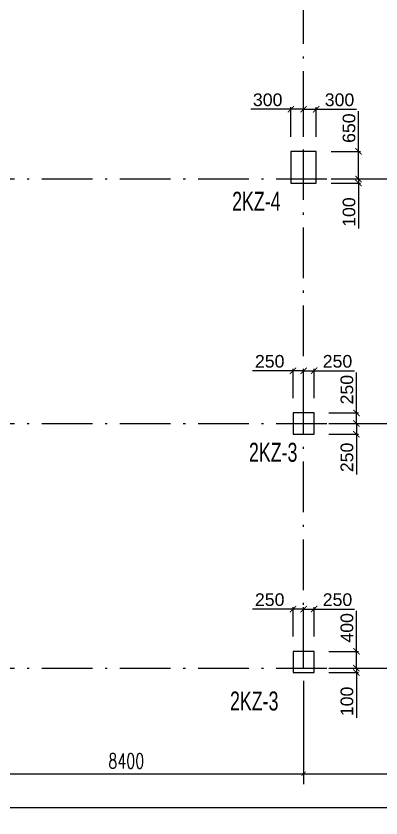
# Model space of a CAD drawing. Header units: millimetres. Extents: x -3831 to 465700, y 39900 to 106100.
# Drawn here: x 21589 to 30232, y 56450 to 75460 of the extents above; entities that cross this region are included whole.
import ezdxf

# ---------------------------------------------------------------- set-up
doc = ezdxf.new("R2010")
doc.units = ezdxf.units.MM
doc.linetypes.add('线型2', pattern=[1850, 1200, -300, 50, -300])
for name, color, linetype in [('AXIS', 3, 'Continuous'), ('column_dim', 90, 'Continuous'), ('DOTE', 10, '线型2')]:
    doc.layers.add(name, color=color, linetype=linetype)
doc.layers.add('S_Cl', color=2, linetype='Continuous', lineweight=25)
doc.layers.add('S_ColumFocus', color=2, linetype='Continuous', lineweight=9)
doc.styles.add('_TCH_DIM_T3', font='SIMPLEX', dxfattribs={"width": 0.705882, "bigfont": 'GBCBIG'})
doc.styles.get("Standard").update_dxf_attribs({"font": 'arial.ttf'})
doc.styles.add('xxxx', font='RIF.ttf')
doc.dimstyles.new('_TCH_ARCH&&100', dxfattribs={"dimtxt": 297.5, "dimasz": 100, "dimexe": 250, "dimexo": 300, "dimgap": 126.25, "dimtad": 1, "dimdec": 0, "dimzin": 0, "dimdsep": 46, "dimtxsty": '_TCH_DIM_T3', "dimblk": 'ARCHTICK', "dimcen": 0.09, "dimclrt": 7, "dimazin": 2, "dimtfac": 1, "dimtdec": 0, "dimtix": 1, "dimtmove": 2, "dimatfit": 3, "dimfxl": 100, "dimtolj": 1, "dimtzin": 0, "dimarcsym": 0})
doc.dimstyles.new('ISO-25', dxfattribs={"dimtxt": 2.5, "dimasz": 2.5, "dimexe": 1.25, "dimexo": 0.625, "dimtad": 1, "dimtxsty": 'Standard', "dimcen": 2.5, "dimadec": 0, "dimazin": 0, "dimtfac": 1, "dimtmove": 0, "dimatfit": 3, "dimfxl": 1, "dimarcsym": 0})

# ---------------------------------------------------------------- blocks, each defined once
blk = doc.blocks.new('_ArchTick')
at = {"color": 0, "linetype": 'ByBlock', "const_width": 0.15}
blk.add_lwpolyline([(-0.5, -0.5), (0.5, 0.5)], dxfattribs=at)
blk = doc.blocks.new('*D1534')
at = {"layer": 'column_dim', "color": 0, "lineweight": -2, "transparency": 16777216}
for p, q in [((29700, 71600), (29700, 71750)), ((29050, 71600), (29750, 71600)), ((29050, 71500), (29750, 71500)), ((29700, 71600), (29700, 71500)), ((29700, 71500), (29700, 70426))]:
    blk.add_line(p, q, dxfattribs=at)
at = {"layer": 'Defpoints', "color": 0, "transparency": 16777216}
for p in [(28700, 71600), (28700, 71500), (29700, 71600)]:
    blk.add_point(p, dxfattribs=at)
at = {"layer": 'column_dim', "color": 0, "lineweight": -2, "transparency": 16777216, "xscale": 150, "yscale": 150, "zscale": 150}
for p, rotation in [((29700, 71600), 270), ((29700, 71500), 90)]:
    blk.add_blockref('_ArchTick', p, dxfattribs=dict(at, rotation=rotation))
at = {"layer": 'column_dim', "color": 7, "transparency": 16777216, "insert": (29477, 70813), "char_height": 300, "attachment_point": 5, "rotation": 90}
blk.add_mtext('100', dxfattribs=at)
blk = doc.blocks.new('*D1535')
at = {"layer": 'column_dim', "color": 0, "lineweight": -2, "transparency": 16777216}
for p, q in [((29700, 72250), (29700, 73203)), ((29050, 72250), (29750, 72250)), ((29700, 71600), (29700, 72250)), ((29050, 71600), (29750, 71600))]:
    blk.add_line(p, q, dxfattribs=at)
at = {"layer": 'Defpoints', "color": 0, "transparency": 16777216}
for p in [(28700, 72250), (28700, 71600), (29700, 71600)]:
    blk.add_point(p, dxfattribs=at)
at = {"layer": 'column_dim', "color": 0, "lineweight": -2, "transparency": 16777216, "xscale": 150, "yscale": 150, "zscale": 150}
for p, rotation in [((29700, 72250), 90), ((29700, 71600), 270)]:
    blk.add_blockref('_ArchTick', p, dxfattribs=dict(at, rotation=rotation))
at = {"layer": 'column_dim', "color": 7, "transparency": 16777216, "insert": (29477, 72802), "char_height": 300, "attachment_point": 5, "rotation": 90}
blk.add_mtext('650', dxfattribs=at)
blk = doc.blocks.new('*D1536')
at = {"layer": 'column_dim', "color": 0, "lineweight": -2, "transparency": 16777216}
for p, q in [((28400, 72600), (28400, 73300)), ((28400, 73250), (28700, 73250)), ((28700, 72600), (28700, 73300)), ((28700, 73250), (29652, 73250))]:
    blk.add_line(p, q, dxfattribs=at)
at = {"layer": 'Defpoints', "color": 0, "transparency": 16777216}
for p in [(28400, 73250), (28400, 72250), (28700, 72250)]:
    blk.add_point(p, dxfattribs=at)
at = {"layer": 'column_dim', "color": 0, "lineweight": -2, "transparency": 16777216, "xscale": 150, "yscale": 150, "zscale": 150, "rotation": 180}
blk.add_blockref('_ArchTick', (28400, 73250), dxfattribs=at)
at = {"layer": 'column_dim', "color": 0, "lineweight": -2, "transparency": 16777216, "xscale": 150, "yscale": 150, "zscale": 150}
blk.add_blockref('_ArchTick', (28700, 73250), dxfattribs=at)
at = {"layer": 'column_dim', "color": 7, "transparency": 16777216, "insert": (29251, 73473), "char_height": 300, "attachment_point": 5}
blk.add_mtext('300', dxfattribs=at)
blk = doc.blocks.new('*D1537')
at = {"layer": 'column_dim', "color": 0, "lineweight": -2, "transparency": 16777216}
for p, q in [((28100, 73250), (27148, 73250)), ((28100, 72600), (28100, 73300)), ((28400, 73250), (28100, 73250)), ((28400, 72600), (28400, 73300))]:
    blk.add_line(p, q, dxfattribs=at)
at = {"layer": 'Defpoints', "color": 0, "transparency": 16777216}
for p in [(28400, 73250), (28100, 72250), (28400, 72250)]:
    blk.add_point(p, dxfattribs=at)
at = {"layer": 'column_dim', "color": 0, "lineweight": -2, "transparency": 16777216, "xscale": 150, "yscale": 150, "zscale": 150, "rotation": 180}
blk.add_blockref('_ArchTick', (28100, 73250), dxfattribs=at)
at = {"layer": 'column_dim', "color": 0, "lineweight": -2, "transparency": 16777216, "xscale": 150, "yscale": 150, "zscale": 150}
blk.add_blockref('_ArchTick', (28400, 73250), dxfattribs=at)
at = {"layer": 'column_dim', "color": 7, "transparency": 16777216, "insert": (27549, 73473), "char_height": 300, "attachment_point": 5}
blk.add_mtext('300', dxfattribs=at)
blk = doc.blocks.new('*D1538')
at = {"layer": 'column_dim', "color": 0, "lineweight": -2, "transparency": 16777216}
for p, q in [((29000, 65800), (29700, 65800)), ((29650, 65800), (29650, 65550)), ((29000, 65550), (29700, 65550)), ((29650, 65550), (29650, 64593))]:
    blk.add_line(p, q, dxfattribs=at)
at = {"layer": 'Defpoints', "color": 0, "transparency": 16777216}
for p in [(28650, 65800), (29650, 65800), (28650, 65550)]:
    blk.add_point(p, dxfattribs=at)
at = {"layer": 'column_dim', "color": 0, "lineweight": -2, "transparency": 16777216, "xscale": 150, "yscale": 150, "zscale": 150}
for p, rotation in [((29650, 65800), 90), ((29650, 65550), 270)]:
    blk.add_blockref('_ArchTick', p, dxfattribs=dict(at, rotation=rotation))
at = {"layer": 'column_dim', "color": 7, "transparency": 16777216, "insert": (29427, 64997), "char_height": 300, "attachment_point": 5, "rotation": 90}
blk.add_mtext('250', dxfattribs=at)
blk = doc.blocks.new('*D1539')
at = {"layer": 'column_dim', "color": 0, "lineweight": -2, "transparency": 16777216}
for p, q in [((29650, 66050), (29650, 67007)), ((29000, 66050), (29700, 66050)), ((29650, 65800), (29650, 66050)), ((29000, 65800), (29700, 65800))]:
    blk.add_line(p, q, dxfattribs=at)
at = {"layer": 'Defpoints', "color": 0, "transparency": 16777216}
for p in [(28650, 66050), (28650, 65800), (29650, 65800)]:
    blk.add_point(p, dxfattribs=at)
at = {"layer": 'column_dim', "color": 0, "lineweight": -2, "transparency": 16777216, "xscale": 150, "yscale": 150, "zscale": 150}
for p, rotation in [((29650, 66050), 90), ((29650, 65800), 270)]:
    blk.add_blockref('_ArchTick', p, dxfattribs=dict(at, rotation=rotation))
at = {"layer": 'column_dim', "color": 7, "transparency": 16777216, "insert": (29427, 66603), "char_height": 300, "attachment_point": 5, "rotation": 90}
blk.add_mtext('250', dxfattribs=at)
blk = doc.blocks.new('*D1540')
at = {"layer": 'column_dim', "color": 0, "lineweight": -2, "transparency": 16777216}
for p, q in [((28400, 66400), (28400, 67100)), ((28400, 67050), (28650, 67050)), ((28650, 66400), (28650, 67100)), ((28650, 67050), (29607, 67050))]:
    blk.add_line(p, q, dxfattribs=at)
at = {"layer": 'Defpoints', "color": 0, "transparency": 16777216}
for p in [(28400, 67050), (28400, 66050), (28650, 66050)]:
    blk.add_point(p, dxfattribs=at)
at = {"layer": 'column_dim', "color": 0, "lineweight": -2, "transparency": 16777216, "xscale": 150, "yscale": 150, "zscale": 150, "rotation": 180}
blk.add_blockref('_ArchTick', (28400, 67050), dxfattribs=at)
at = {"layer": 'column_dim', "color": 0, "lineweight": -2, "transparency": 16777216, "xscale": 150, "yscale": 150, "zscale": 150}
blk.add_blockref('_ArchTick', (28650, 67050), dxfattribs=at)
at = {"layer": 'column_dim', "color": 7, "transparency": 16777216, "insert": (29203, 67273), "char_height": 300, "attachment_point": 5}
blk.add_mtext('250', dxfattribs=at)
blk = doc.blocks.new('*D1541')
at = {"layer": 'column_dim', "color": 0, "lineweight": -2, "transparency": 16777216}
for p, q in [((28150, 67050), (27193, 67050)), ((28150, 66400), (28150, 67100)), ((28400, 67050), (28150, 67050)), ((28400, 66400), (28400, 67100))]:
    blk.add_line(p, q, dxfattribs=at)
at = {"layer": 'Defpoints', "color": 0, "transparency": 16777216}
for p in [(28400, 67050), (28150, 66050), (28400, 66050)]:
    blk.add_point(p, dxfattribs=at)
at = {"layer": 'column_dim', "color": 0, "lineweight": -2, "transparency": 16777216, "xscale": 150, "yscale": 150, "zscale": 150, "rotation": 180}
blk.add_blockref('_ArchTick', (28150, 67050), dxfattribs=at)
at = {"layer": 'column_dim', "color": 0, "lineweight": -2, "transparency": 16777216, "xscale": 150, "yscale": 150, "zscale": 150}
blk.add_blockref('_ArchTick', (28400, 67050), dxfattribs=at)
at = {"layer": 'column_dim', "color": 7, "transparency": 16777216, "insert": (27597, 67273), "char_height": 300, "attachment_point": 5}
blk.add_mtext('250', dxfattribs=at)
blk = doc.blocks.new('*D1542')
at = {"layer": 'column_dim', "color": 0, "lineweight": -2, "transparency": 16777216}
for p, q in [((29650, 60000), (29650, 60150)), ((29000, 60000), (29700, 60000)), ((29000, 59900), (29700, 59900)), ((29650, 60000), (29650, 59900)), ((29650, 59900), (29650, 58826))]:
    blk.add_line(p, q, dxfattribs=at)
at = {"layer": 'Defpoints', "color": 0, "transparency": 16777216}
for p in [(28650, 60000), (28650, 59900), (29650, 60000)]:
    blk.add_point(p, dxfattribs=at)
at = {"layer": 'column_dim', "color": 0, "lineweight": -2, "transparency": 16777216, "xscale": 150, "yscale": 150, "zscale": 150}
for p, rotation in [((29650, 60000), 270), ((29650, 59900), 90)]:
    blk.add_blockref('_ArchTick', p, dxfattribs=dict(at, rotation=rotation))
at = {"layer": 'column_dim', "color": 7, "transparency": 16777216, "insert": (29427, 59213), "char_height": 300, "attachment_point": 5, "rotation": 90}
blk.add_mtext('100', dxfattribs=at)
blk = doc.blocks.new('*D1543')
at = {"layer": 'column_dim', "color": 0, "lineweight": -2, "transparency": 16777216}
for p, q in [((29650, 60400), (29650, 61364)), ((29000, 60400), (29700, 60400)), ((29650, 60000), (29650, 60400)), ((29000, 60000), (29700, 60000))]:
    blk.add_line(p, q, dxfattribs=at)
at = {"layer": 'Defpoints', "color": 0, "transparency": 16777216}
for p in [(28650, 60400), (28650, 60000), (29650, 60000)]:
    blk.add_point(p, dxfattribs=at)
at = {"layer": 'column_dim', "color": 0, "lineweight": -2, "transparency": 16777216, "xscale": 150, "yscale": 150, "zscale": 150}
for p, rotation in [((29650, 60400), 90), ((29650, 60000), 270)]:
    blk.add_blockref('_ArchTick', p, dxfattribs=dict(at, rotation=rotation))
at = {"layer": 'column_dim', "color": 7, "transparency": 16777216, "insert": (29427, 60957), "char_height": 300, "attachment_point": 5, "rotation": 90}
blk.add_mtext('400', dxfattribs=at)
blk = doc.blocks.new('*D1544')
at = {"layer": 'column_dim', "color": 0, "lineweight": -2, "transparency": 16777216}
for p, q in [((28400, 60750), (28400, 61450)), ((28650, 60750), (28650, 61450)), ((28400, 61400), (28650, 61400)), ((28650, 61400), (29607, 61400))]:
    blk.add_line(p, q, dxfattribs=at)
at = {"layer": 'Defpoints', "color": 0, "transparency": 16777216}
for p in [(28400, 61400), (28400, 60400), (28650, 60400)]:
    blk.add_point(p, dxfattribs=at)
at = {"layer": 'column_dim', "color": 0, "lineweight": -2, "transparency": 16777216, "xscale": 150, "yscale": 150, "zscale": 150, "rotation": 180}
blk.add_blockref('_ArchTick', (28400, 61400), dxfattribs=at)
at = {"layer": 'column_dim', "color": 0, "lineweight": -2, "transparency": 16777216, "xscale": 150, "yscale": 150, "zscale": 150}
blk.add_blockref('_ArchTick', (28650, 61400), dxfattribs=at)
at = {"layer": 'column_dim', "color": 7, "transparency": 16777216, "insert": (29203, 61623), "char_height": 300, "attachment_point": 5}
blk.add_mtext('250', dxfattribs=at)
blk = doc.blocks.new('*D1545')
at = {"layer": 'column_dim', "color": 0, "lineweight": -2, "transparency": 16777216}
for p, q in [((28150, 60750), (28150, 61450)), ((28400, 60750), (28400, 61450)), ((28150, 61400), (27193, 61400)), ((28400, 61400), (28150, 61400))]:
    blk.add_line(p, q, dxfattribs=at)
at = {"layer": 'Defpoints', "color": 0, "transparency": 16777216}
for p in [(28400, 61400), (28150, 60400), (28400, 60400)]:
    blk.add_point(p, dxfattribs=at)
at = {"layer": 'column_dim', "color": 0, "lineweight": -2, "transparency": 16777216, "xscale": 150, "yscale": 150, "zscale": 150, "rotation": 180}
blk.add_blockref('_ArchTick', (28150, 61400), dxfattribs=at)
at = {"layer": 'column_dim', "color": 0, "lineweight": -2, "transparency": 16777216, "xscale": 150, "yscale": 150, "zscale": 150}
blk.add_blockref('_ArchTick', (28400, 61400), dxfattribs=at)
at = {"layer": 'column_dim', "color": 7, "transparency": 16777216, "insert": (27597, 61623), "char_height": 300, "attachment_point": 5}
blk.add_mtext('250', dxfattribs=at)
blk = doc.blocks.new('*D2314')
at = {"layer": 'AXIS', "color": 0, "lineweight": -2, "transparency": 16777216}
for p, q in [((0, 59700), (0, 56450)), ((72500, 59700), (72500, 56450)), ((0, 56700), (72500, 56700))]:
    blk.add_line(p, q, dxfattribs=at)
at = {"layer": 'Defpoints', "color": 0, "transparency": 16777216}
for p in [(0, 60000), (72500, 60000), (72500, 56700)]:
    blk.add_point(p, dxfattribs=at)
at = {"layer": 'AXIS', "color": 0, "lineweight": -2, "transparency": 16777216, "xscale": 100, "yscale": 100, "zscale": 100, "rotation": 180}
blk.add_blockref('_ArchTick', (0, 56700), dxfattribs=at)
at = {"layer": 'AXIS', "color": 0, "lineweight": -2, "transparency": 16777216, "xscale": 100, "yscale": 100, "zscale": 100}
blk.add_blockref('_ArchTick', (72500, 56700), dxfattribs=at)
at = {"layer": 'AXIS', "color": 7, "transparency": 16777216, "insert": (36250, 57001.25), "char_height": 350, "attachment_point": 5, "style": '_TCH_DIM_T3'}
blk.add_mtext('\\A1;72500', dxfattribs=at)
blk = doc.blocks.new('*D2318')
at = {"layer": 'AXIS', "color": 0, "lineweight": -2, "transparency": 16777216}
for p, q in [((20000, 59700), (20000, 57250)), ((28400, 59700), (28400, 57250)), ((20000, 57500), (28400, 57500))]:
    blk.add_line(p, q, dxfattribs=at)
at = {"layer": 'Defpoints', "color": 0, "transparency": 16777216}
for p in [(20000, 60000), (28400, 60000), (28400, 57500)]:
    blk.add_point(p, dxfattribs=at)
at = {"layer": 'AXIS', "color": 0, "lineweight": -2, "transparency": 16777216, "xscale": 100, "yscale": 100, "zscale": 100, "rotation": 180}
blk.add_blockref('_ArchTick', (20000, 57500), dxfattribs=at)
at = {"layer": 'AXIS', "color": 0, "lineweight": -2, "transparency": 16777216, "xscale": 100, "yscale": 100, "zscale": 100}
blk.add_blockref('_ArchTick', (28400, 57500), dxfattribs=at)
at = {"layer": 'AXIS', "color": 7, "transparency": 16777216, "insert": (24200, 57801.25), "char_height": 350, "attachment_point": 5, "style": '_TCH_DIM_T3'}
blk.add_mtext('\\A1;8400', dxfattribs=at)
blk = doc.blocks.new('*D2319')
at = {"layer": 'AXIS', "color": 0, "lineweight": -2, "transparency": 16777216}
for p, q in [((28400, 59700), (28400, 57250)), ((34000, 59700), (34000, 57250)), ((28400, 57500), (34000, 57500))]:
    blk.add_line(p, q, dxfattribs=at)
at = {"layer": 'Defpoints', "color": 0, "transparency": 16777216}
for p in [(28400, 60000), (34000, 60000), (34000, 57500)]:
    blk.add_point(p, dxfattribs=at)
at = {"layer": 'AXIS', "color": 0, "lineweight": -2, "transparency": 16777216, "xscale": 100, "yscale": 100, "zscale": 100, "rotation": 180}
blk.add_blockref('_ArchTick', (28400, 57500), dxfattribs=at)
at = {"layer": 'AXIS', "color": 0, "lineweight": -2, "transparency": 16777216, "xscale": 100, "yscale": 100, "zscale": 100}
blk.add_blockref('_ArchTick', (34000, 57500), dxfattribs=at)
at = {"layer": 'AXIS', "color": 7, "transparency": 16777216, "insert": (31200, 57801.25), "char_height": 350, "attachment_point": 5, "style": '_TCH_DIM_T3'}
blk.add_mtext('\\A1;5600', dxfattribs=at)

msp = doc.modelspace()

# ---------------------------------------------------------------- linework, layer by layer
at = {"layer": 'DOTE'}
for p, q in [((28400, 60000), (28400, 101300)), ((0, 71600), (72500, 71600)), ((0, 65800), (72500, 65800)), ((0, 60000), (72500, 60000))]:
    msp.add_line(p, q, dxfattribs=at)
at = {"layer": 'S_Cl'}
for points in [[(28700, 71500), (28700, 72250), (28100, 72250), (28100, 71500)], [(28650, 65550), (28650, 66050), (28150, 66050), (28150, 65550)], [(28650, 59900), (28650, 60400), (28150, 60400), (28150, 59900)]]:
    msp.add_lwpolyline(points, close=True, dxfattribs=at)

# ---------------------------------------------------------------- texts
at = {"layer": 'S_ColumFocus', "char_height": 450, "attachment_point": 5, "style": 'xxxx'}
for s, insert, width in [('{\\W0.7;2KZ-4}', (27280.92096, 71069.37245), 979.875), ('{\\W0.7;2KZ-3}', (27679.52875, 65116.04223), 904.5), ('{\\W0.7;2KZ-3}', (27230.92096, 59219.37248), 979.875)]:
    msp.add_mtext(s, dxfattribs=dict(at, insert=insert, width=width))

# ---------------------------------------------------------------- dimensions: what is measured, and where the dimension line sits
at = {"layer": 'AXIS'}
for p1, p2, distance, picture, middle in [((0, 60000), (72500, 60000), -3300, '*D2314', (36250, 57001.25)), ((20000, 60000), (28400, 60000), -2500, '*D2318', (24200, 57801.25)), ((28400, 60000), (34000, 60000), -2500, '*D2319', (31200, 57801.25))]:
    dim = msp.add_aligned_dim(p1=p1, p2=p2, distance=distance, dimstyle='_TCH_ARCH&&100', override={"dimtxt": 350}, dxfattribs=at)
    dim.commit()
    dim.dimension.update_dxf_attribs({"geometry": picture, "text_midpoint": middle})
at = {"layer": 'column_dim'}
for p1, p2, distance, picture, middle in [((28100, 72250), (28400, 72250), 1000, '*D1537', (27549.20191, 73473.27422)), ((28700, 72250), (28400, 72250), -1000, '*D1536', (29250.79809, 73473.27422)), ((28700, 72250), (28700, 71600), 1000, '*D1535', (29476.8281, 72801.71896)), ((28700, 71500), (28700, 71600), -1000, '*D1534', (29476.8281, 70813.21965)), ((28150, 66050), (28400, 66050), 1000, '*D1541', (27596.54161, 67273.1719)), ((28650, 66050), (28400, 66050), -1000, '*D1540', (29203.45839, 67273.1719)), ((28650, 66050), (28650, 65800), 1000, '*D1539', (29426.8281, 66603.45839)), ((28650, 65550), (28650, 65800), -1000, '*D1538', (29426.8281, 64996.54161)), ((28150, 60400), (28400, 60400), 1000, '*D1545', (27596.54161, 61623.1719)), ((28650, 60400), (28400, 60400), -1000, '*D1544', (29203.45839, 61623.1719)), ((28650, 60400), (28650, 60000), 1000, '*D1543', (29426.8281, 60956.93724)), ((28650, 59900), (28650, 60000), -1000, '*D1542', (29426.8281, 59213.21965))]:
    dim = msp.add_aligned_dim(p1=p1, p2=p2, distance=distance, dimstyle='ISO-25', override={"dimtxt": 300, "dimasz": 150, "dimexe": 50, "dimexo": 350, "dimgap": 70, "dimjust": 1, "dimblk1": 'ArchTick', "dimblk2": 'ArchTick', "dimsah": 1, "dimclrt": 7}, dxfattribs=at)
    dim.commit()
    dim.dimension.update_dxf_attribs({"geometry": picture, "text_midpoint": middle})

doc.saveas('drawing.dxf')
